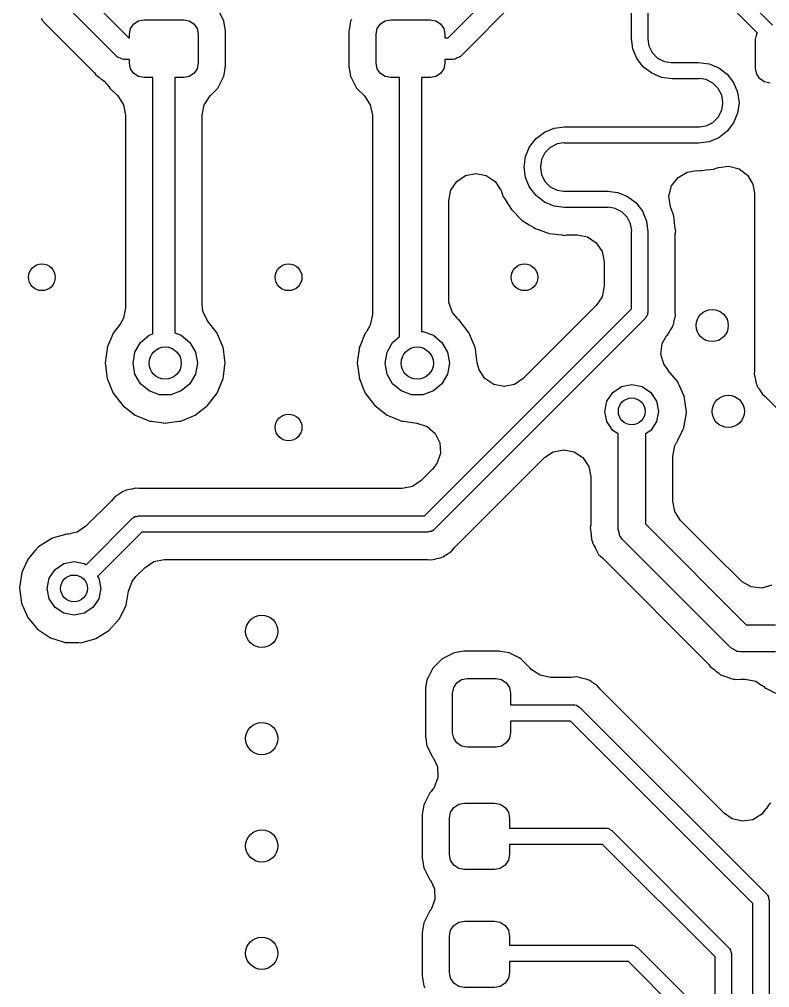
# Model space of a CAD drawing. Extents: x 0.99 to 4.24, y -7.27 to -4.02.
# Drawn here: x 3.4012 to 3.6766, y -6.4063 to -6.0511 of the extents above; entities that cross this region are included whole.
import ezdxf

# ---------------------------------------------------------------- set-up
doc = ezdxf.new("R2010")
doc.units = 0
doc.header["$MEASUREMENT"] = 0
doc.layers.add('BLACK', color=7, linetype='CONTINUOUS')

msp = doc.modelspace()

# ---------------------------------------------------------------- linework, layer by layer
at = {"layer": 'BLACK', "linetype": 'CONTINUOUS'}
for p, q in [((3.62589, -6.05802), (3.62589, -5.88873)), ((3.63189, -5.88873), (3.63189, -6.05802)), ((3.65932, -6.03481), (3.67767, -6.05315)), ((3.42526, -6.04165), (3.44142, -6.05781)), ((3.55858, -6.05781), (3.57671, -6.03968)), ((3.6721, -6.05607), (3.65731, -6.04128)), ((3.43694, -6.06464), (3.41843, -6.04614)), ((3.58354, -6.04417), (3.56306, -6.06464)), ((3.47628, -6.0517), (3.47449, -6.04819)), ((3.40919, -6.05056), (3.40963, -6.05148)), ((3.40963, -6.05148), (3.40976, -6.05164)), ((3.40976, -6.05164), (3.40989, -6.05177)), ((3.40989, -6.05177), (3.41003, -6.05202)), ((3.41003, -6.05202), (3.41056, -6.05251)), ((3.41056, -6.05251), (3.41056, -6.05251)), ((3.41056, -6.05251), (3.41142, -6.0533)), ((3.41142, -6.0533), (3.4117, -6.05357)), ((3.4117, -6.05357), (3.42857, -6.07044)), ((3.44204, -6.05446), (3.44319, -6.05274)), ((3.44319, -6.05274), (3.44491, -6.05159)), ((3.44491, -6.05159), (3.44695, -6.05118)), ((3.44695, -6.05118), (3.46152, -6.05118)), ((3.46152, -6.05118), (3.46355, -6.05159)), ((3.46355, -6.05159), (3.46527, -6.05274)), ((3.46527, -6.05274), (3.46643, -6.05446)), ((3.47685, -6.05529), (3.47628, -6.0517)), ((3.5226, -6.05251), (3.52233, -6.05424)), ((3.52273, -6.0517), (3.5226, -6.05251)), ((3.52312, -6.05093), (3.52273, -6.0517)), ((3.53259, -6.05446), (3.53374, -6.05274)), ((3.53374, -6.05274), (3.53547, -6.05159)), ((3.53547, -6.05159), (3.5375, -6.05118)), ((3.5375, -6.05118), (3.55207, -6.05118)), ((3.55207, -6.05118), (3.5541, -6.05159)), ((3.5541, -6.05159), (3.55583, -6.05274)), ((3.55583, -6.05274), (3.55698, -6.05446)), ((3.44163, -6.0565), (3.44204, -6.05446)), ((3.44163, -6.05781), (3.44163, -6.0565)), ((3.46643, -6.05446), (3.46683, -6.0565)), ((3.46683, -6.0565), (3.46683, -6.06713)), ((3.47685, -6.06833), (3.47685, -6.05529)), ((3.52233, -6.05424), (3.52217, -6.05529)), ((3.52217, -6.05529), (3.52217, -6.06833)), ((3.53219, -6.0565), (3.53259, -6.05446)), ((3.53219, -6.06713), (3.53219, -6.0565)), ((3.55698, -6.05446), (3.55738, -6.0565)), ((3.55738, -6.0565), (3.55738, -6.05781)), ((3.67146, -6.05846), (3.67186, -6.05643)), ((3.67186, -6.05643), (3.6721, -6.05607)), ((3.44142, -6.05781), (3.44163, -6.05781)), ((3.55738, -6.05781), (3.55858, -6.05781)), ((3.62639, -6.06186), (3.62589, -6.05802)), ((3.63189, -6.05802), (3.63183, -6.05835)), ((3.63183, -6.05835), (3.63222, -6.06078)), ((3.67146, -6.06909), (3.67146, -6.05846)), ((3.62787, -6.06543), (3.62639, -6.06186)), ((3.63222, -6.06078), (3.63348, -6.06327)), ((3.63348, -6.06327), (3.63546, -6.06524)), ((3.43722, -6.06479), (3.43694, -6.06464)), ((3.43741, -6.06505), (3.43722, -6.06479)), ((3.4383, -6.06534), (3.43741, -6.06505)), ((3.43914, -6.06576), (3.4383, -6.06534)), ((3.43946, -6.06571), (3.43914, -6.06576)), ((3.43976, -6.06581), (3.43946, -6.06571)), ((3.44163, -6.06581), (3.43976, -6.06581)), ((3.44163, -6.06713), (3.44163, -6.06581)), ((3.44204, -6.06916), (3.44163, -6.06713)), ((3.46683, -6.06713), (3.46643, -6.06916)), ((3.53259, -6.06916), (3.53219, -6.06713)), ((3.55738, -6.06713), (3.55698, -6.06916)), ((3.56024, -6.06581), (3.55738, -6.06581)), ((3.55738, -6.06581), (3.55738, -6.06713)), ((3.56054, -6.06571), (3.56024, -6.06581)), ((3.56086, -6.06576), (3.56054, -6.06571)), ((3.5617, -6.06534), (3.56086, -6.06576)), ((3.56259, -6.06505), (3.5617, -6.06534)), ((3.56278, -6.06479), (3.56259, -6.06505)), ((3.56306, -6.06464), (3.56278, -6.06479)), ((3.63023, -6.0685), (3.62787, -6.06543)), ((3.63546, -6.06524), (3.63794, -6.06651)), ((3.63794, -6.06651), (3.64047, -6.06691)), ((3.64047, -6.06691), (3.6407, -6.06683)), ((3.6407, -6.06683), (3.65054, -6.06683)), ((3.65054, -6.06683), (3.65438, -6.06734)), ((3.65438, -6.06734), (3.65795, -6.06882)), ((3.42857, -6.07044), (3.42881, -6.0707)), ((3.42881, -6.0707), (3.42925, -6.07138)), ((3.42925, -6.07138), (3.4299, -6.07189)), ((3.44319, -6.07088), (3.44204, -6.06916)), ((3.44491, -6.07204), (3.44319, -6.07088)), ((3.46527, -6.07088), (3.46355, -6.07204)), ((3.46643, -6.06916), (3.46527, -6.07088)), ((3.47628, -6.07192), (3.4766, -6.06992)), ((3.4766, -6.06992), (3.47679, -6.06872)), ((3.47679, -6.06872), (3.47685, -6.06833)), ((3.47679, -6.06872), (3.47679, -6.06872)), ((3.52217, -6.06833), (3.52273, -6.07192)), ((3.53374, -6.07088), (3.53259, -6.06916)), ((3.53547, -6.07204), (3.53374, -6.07088)), ((3.55583, -6.07088), (3.5541, -6.07204)), ((3.55698, -6.06916), (3.55583, -6.07088)), ((3.6333, -6.07085), (3.63023, -6.0685)), ((3.63687, -6.07233), (3.6333, -6.07085)), ((3.65795, -6.06882), (3.66102, -6.07117)), ((3.66102, -6.07117), (3.66337, -6.07424)), ((3.67186, -6.07113), (3.67146, -6.06909)), ((3.67301, -6.07285), (3.67186, -6.07113)), ((3.4299, -6.07189), (3.4299, -6.07189)), ((3.4299, -6.07189), (3.43044, -6.07231)), ((3.43044, -6.07231), (3.4304, -6.07237)), ((3.4304, -6.07237), (3.4306, -6.07248)), ((3.4306, -6.07248), (3.43067, -6.07255)), ((3.43067, -6.07255), (3.43101, -6.07279)), ((3.43101, -6.07279), (3.43101, -6.07279)), ((3.43101, -6.07279), (3.43115, -6.07289)), ((3.43115, -6.07289), (3.43153, -6.07317)), ((3.43153, -6.07317), (3.43226, -6.07375)), ((3.43226, -6.07375), (3.43408, -6.07564)), ((3.44695, -6.07244), (3.44491, -6.07204)), ((3.45023, -6.07244), (3.44695, -6.07244)), ((3.45023, -6.16642), (3.45023, -6.07244)), ((3.46152, -6.07244), (3.45823, -6.07244)), ((3.45823, -6.07244), (3.45823, -6.16606)), ((3.46355, -6.07204), (3.46152, -6.07244)), ((3.47443, -6.07555), (3.47593, -6.07262)), ((3.47593, -6.07262), (3.47628, -6.07192)), ((3.47593, -6.07262), (3.47593, -6.07262)), ((3.52273, -6.07192), (3.52309, -6.07262)), ((3.52309, -6.07262), (3.52458, -6.07555)), ((3.5375, -6.07244), (3.53547, -6.07204)), ((3.54078, -6.07244), (3.5375, -6.07244)), ((3.54078, -6.1674), (3.54078, -6.07244)), ((3.55207, -6.07244), (3.54878, -6.07244)), ((3.54878, -6.07244), (3.54878, -6.16553)), ((3.5541, -6.07204), (3.55207, -6.07244)), ((3.6407, -6.07283), (3.63687, -6.07233)), ((3.65054, -6.07283), (3.6407, -6.07283)), ((3.65077, -6.07276), (3.65054, -6.07283)), ((3.6533, -6.07316), (3.65077, -6.07276)), ((3.65579, -6.07443), (3.6533, -6.07316)), ((3.65776, -6.0764), (3.65579, -6.07443)), ((3.66337, -6.07424), (3.66485, -6.07781)), ((3.67474, -6.074), (3.67301, -6.07285)), ((3.67677, -6.07441), (3.67474, -6.074)), ((3.43408, -6.07564), (3.43439, -6.07625)), ((3.43439, -6.07625), (3.4373, -6.07916)), ((3.47117, -6.07916), (3.47408, -6.07625)), ((3.47408, -6.07625), (3.47443, -6.07555)), ((3.47443, -6.07555), (3.47443, -6.07555)), ((3.52458, -6.07555), (3.52458, -6.07555)), ((3.52458, -6.07555), (3.52494, -6.07625)), ((3.52494, -6.07625), (3.52785, -6.07916)), ((3.65903, -6.07889), (3.65776, -6.0764)), ((3.66485, -6.07781), (3.66535, -6.08165)), ((3.4373, -6.07916), (3.43945, -6.08239)), ((3.46901, -6.08239), (3.47117, -6.07916)), ((3.52785, -6.07916), (3.53001, -6.08239)), ((3.65943, -6.08142), (3.65903, -6.07889)), ((3.65903, -6.0844), (3.65943, -6.08187)), ((3.65935, -6.08165), (3.65943, -6.08142)), ((3.65943, -6.08187), (3.65935, -6.08165)), ((3.66535, -6.08165), (3.66485, -6.08548)), ((3.43945, -6.08239), (3.44021, -6.0862)), ((3.46825, -6.0862), (3.46901, -6.08239)), ((3.53001, -6.08239), (3.53076, -6.0862)), ((3.65776, -6.08689), (3.65903, -6.0844)), ((3.66485, -6.08548), (3.66337, -6.08905)), ((3.44021, -6.0862), (3.44021, -6.15684)), ((3.46825, -6.15555), (3.46825, -6.0862)), ((3.53076, -6.0862), (3.53076, -6.1594)), ((3.6533, -6.09013), (3.65579, -6.08886)), ((3.65579, -6.08886), (3.65776, -6.08689)), ((3.66337, -6.08905), (3.66102, -6.09212)), ((3.59086, -6.09479), (3.59393, -6.09244)), ((3.59393, -6.09244), (3.5975, -6.09096)), ((3.5975, -6.09096), (3.60133, -6.09046)), ((3.60133, -6.09046), (3.65054, -6.09046)), ((3.65054, -6.09046), (3.65087, -6.09051)), ((3.65087, -6.09051), (3.6533, -6.09013)), ((3.66102, -6.09212), (3.65795, -6.09447)), ((3.5885, -6.09786), (3.59086, -6.09479)), ((3.65438, -6.09595), (3.65054, -6.09646)), ((3.65795, -6.09447), (3.65438, -6.09595)), ((3.58702, -6.10143), (3.5885, -6.09786)), ((3.59609, -6.09805), (3.59411, -6.10002)), ((3.59857, -6.09678), (3.59609, -6.09805)), ((3.601, -6.0964), (3.59857, -6.09678)), ((3.60133, -6.09646), (3.601, -6.0964)), ((3.65054, -6.09646), (3.60133, -6.09646)), ((3.58652, -6.10527), (3.58702, -6.10143)), ((3.59285, -6.10251), (3.59245, -6.10504)), ((3.59411, -6.10002), (3.59285, -6.10251)), ((3.58702, -6.1091), (3.58652, -6.10527)), ((3.59245, -6.10504), (3.59252, -6.10527)), ((3.59252, -6.10527), (3.59245, -6.10549)), ((3.59245, -6.10549), (3.59285, -6.10802)), ((3.64631, -6.10708), (3.6496, -6.10653)), ((3.6496, -6.10653), (3.64968, -6.10653)), ((3.64968, -6.10653), (3.65054, -6.10668)), ((3.65054, -6.10668), (3.65123, -6.10656)), ((3.65123, -6.10656), (3.6515, -6.10653)), ((3.6515, -6.10653), (3.65151, -6.10653)), ((3.65151, -6.10653), (3.65154, -6.10652)), ((3.65154, -6.10652), (3.65346, -6.1063)), ((3.65346, -6.1063), (3.6561, -6.10601)), ((3.6561, -6.10601), (3.65663, -6.10582)), ((3.65663, -6.10582), (3.65778, -6.10542)), ((3.65663, -6.10582), (3.65663, -6.10582)), ((3.65778, -6.10542), (3.66163, -6.10488)), ((3.66163, -6.10488), (3.6654, -6.10585)), ((3.6654, -6.10585), (3.6685, -6.10818)), ((3.56172, -6.11049), (3.56495, -6.10833)), ((3.56495, -6.10833), (3.56876, -6.10758)), ((3.56876, -6.10758), (3.57258, -6.10833)), ((3.57258, -6.10833), (3.57581, -6.11049)), ((3.5885, -6.11267), (3.58702, -6.1091)), ((3.59285, -6.10802), (3.59411, -6.11051)), ((3.64062, -6.11216), (3.64296, -6.10906)), ((3.64296, -6.10906), (3.64631, -6.10708)), ((3.6685, -6.10818), (3.67048, -6.11153)), ((3.5588, -6.11754), (3.55956, -6.11372)), ((3.55956, -6.11372), (3.56172, -6.11049)), ((3.57581, -6.11049), (3.57797, -6.11372)), ((3.57797, -6.11372), (3.57817, -6.11425)), ((3.59086, -6.11574), (3.5885, -6.11267)), ((3.59411, -6.11051), (3.59609, -6.11248)), ((3.59609, -6.11248), (3.59857, -6.11375)), ((3.59857, -6.11375), (3.6011, -6.11415)), ((3.63965, -6.11593), (3.64062, -6.11216)), ((3.67048, -6.11153), (3.67104, -6.11482)), ((3.5588, -6.15361), (3.5588, -6.11754)), ((3.57817, -6.11425), (3.57882, -6.11611)), ((3.57882, -6.11611), (3.57911, -6.11658)), ((3.57911, -6.11658), (3.57911, -6.11658)), ((3.57911, -6.11658), (3.57986, -6.11777)), ((3.59393, -6.11809), (3.59086, -6.11574)), ((3.6011, -6.11415), (3.60133, -6.11408)), ((3.60133, -6.11408), (3.61708, -6.11408)), ((3.61708, -6.11408), (3.62091, -6.11458)), ((3.62091, -6.11458), (3.62448, -6.11606)), ((3.62448, -6.11606), (3.62755, -6.11842)), ((3.6402, -6.11978), (3.63965, -6.11593)), ((3.67104, -6.11482), (3.67104, -6.17911)), ((3.57986, -6.11777), (3.58179, -6.12085)), ((3.58179, -6.12085), (3.58575, -6.1248)), ((3.5975, -6.11957), (3.59393, -6.11809)), ((3.60133, -6.12008), (3.5975, -6.11957)), ((3.61708, -6.12008), (3.60133, -6.12008)), ((3.61731, -6.12), (3.61708, -6.12008)), ((3.61984, -6.12041), (3.61731, -6.12)), ((3.62232, -6.12167), (3.61984, -6.12041)), ((3.62755, -6.11842), (3.62991, -6.12148)), ((3.64126, -6.1228), (3.6402, -6.11978)), ((3.6243, -6.12365), (3.62232, -6.12167)), ((3.62556, -6.12613), (3.6243, -6.12365)), ((3.62991, -6.12148), (3.63139, -6.12506)), ((3.64144, -6.12333), (3.64126, -6.1228)), ((3.64126, -6.1228), (3.64126, -6.1228)), ((3.64155, -6.12431), (3.64144, -6.12333)), ((3.64195, -6.12789), (3.64155, -6.12431)), ((3.58575, -6.1248), (3.58836, -6.12644)), ((3.58836, -6.12644), (3.59002, -6.12748)), ((3.59002, -6.12748), (3.59002, -6.12748)), ((3.59002, -6.12748), (3.59049, -6.12778)), ((3.59049, -6.12778), (3.59234, -6.12843)), ((3.62595, -6.12856), (3.62556, -6.12613)), ((3.63139, -6.12506), (3.63189, -6.12889)), ((3.64196, -6.12793), (3.64195, -6.12789)), ((3.64199, -6.1282), (3.64196, -6.12793)), ((3.64196, -6.12793), (3.64196, -6.12793)), ((3.64211, -6.12889), (3.64199, -6.1282)), ((3.59234, -6.12843), (3.59524, -6.12944)), ((3.59524, -6.12944), (3.59524, -6.12944)), ((3.59524, -6.12944), (3.59577, -6.12963)), ((3.59577, -6.12963), (3.59805, -6.12989)), ((3.59805, -6.12989), (3.60033, -6.13014)), ((3.60033, -6.13014), (3.60037, -6.13015)), ((3.60037, -6.13015), (3.60038, -6.13015)), ((3.60038, -6.13015), (3.60064, -6.13018)), ((3.60064, -6.13018), (3.60133, -6.1303)), ((3.60133, -6.1303), (3.60219, -6.13015)), ((3.60219, -6.13015), (3.60278, -6.13015)), ((3.60278, -6.13015), (3.60334, -6.1301)), ((3.60334, -6.1301), (3.60591, -6.1301)), ((3.60591, -6.1301), (3.60972, -6.13086)), ((3.60972, -6.13086), (3.61295, -6.13302)), ((3.62589, -6.12889), (3.62595, -6.12856)), ((3.62589, -6.15727), (3.62589, -6.12889)), ((3.63189, -6.12889), (3.63189, -6.15851)), ((3.64191, -6.1309), (3.64196, -6.13033)), ((3.64191, -6.15751), (3.64191, -6.1309)), ((3.64196, -6.12975), (3.64211, -6.12889)), ((3.64196, -6.13033), (3.64196, -6.12975)), ((3.61295, -6.13302), (3.61511, -6.13625)), ((3.61511, -6.13625), (3.61587, -6.14006)), ((3.61587, -6.14006), (3.61587, -6.14899)), ((3.61587, -6.14899), (3.61511, -6.1528)), ((3.61511, -6.1528), (3.61295, -6.15604)), ((3.46859, -6.15813), (3.46825, -6.15555)), ((3.55889, -6.15491), (3.5588, -6.15361)), ((3.56014, -6.15859), (3.55889, -6.15491)), ((3.61295, -6.15604), (3.58617, -6.18282)), ((3.44021, -6.15684), (3.43945, -6.16065)), ((3.47031, -6.16162), (3.46859, -6.15813)), ((3.53076, -6.1594), (3.53001, -6.16321)), ((3.54994, -6.23322), (3.62589, -6.15727)), ((3.56194, -6.16064), (3.56014, -6.15859)), ((3.63129, -6.16004), (3.63101, -6.16063)), ((3.63171, -6.15954), (3.63129, -6.16004)), ((3.63182, -6.15889), (3.63171, -6.15954)), ((3.63188, -6.15877), (3.63182, -6.15889)), ((3.63189, -6.15851), (3.63186, -6.1587)), ((3.63186, -6.1587), (3.63188, -6.15877)), ((3.64176, -6.16078), (3.64206, -6.15966)), ((3.64195, -6.15838), (3.64191, -6.15751)), ((3.64206, -6.15966), (3.64195, -6.15838)), ((3.43815, -6.1629), (3.43566, -6.16616)), ((3.43945, -6.16065), (3.43815, -6.1629)), ((3.47379, -6.16616), (3.47031, -6.16162)), ((3.53001, -6.16321), (3.52871, -6.16546)), ((3.63101, -6.16063), (3.5533, -6.23834)), ((3.56183, -6.16074), (3.56194, -6.16064)), ((3.5623, -6.1612), (3.56183, -6.16074)), ((3.56281, -6.1616), (3.5623, -6.1612)), ((3.56631, -6.16616), (3.56281, -6.1616)), ((3.64087, -6.1641), (3.64102, -6.16354)), ((3.64102, -6.16354), (3.64131, -6.16303)), ((3.64131, -6.16303), (3.64154, -6.16176)), ((3.64154, -6.16176), (3.64173, -6.16091)), ((3.64173, -6.16091), (3.64176, -6.16078)), ((3.43566, -6.16616), (3.43515, -6.16739)), ((3.44568, -6.16957), (3.44882, -6.16694)), ((3.44882, -6.16694), (3.45023, -6.16642)), ((3.45823, -6.16606), (3.46063, -6.16694)), ((3.46063, -6.16694), (3.46377, -6.16957)), ((3.4743, -6.16739), (3.47379, -6.16616)), ((3.52793, -6.16676), (3.52623, -6.17086)), ((3.52818, -6.16616), (3.52793, -6.16676)), ((3.52793, -6.16676), (3.52793, -6.16676)), ((3.52857, -6.16564), (3.52818, -6.16616)), ((3.52871, -6.16546), (3.52857, -6.16564)), ((3.52857, -6.16564), (3.52857, -6.16564)), ((3.54878, -6.16553), (3.5493, -6.16553)), ((3.5493, -6.16553), (3.55315, -6.16694)), ((3.55315, -6.16694), (3.55629, -6.16957)), ((3.56682, -6.16739), (3.56631, -6.16616)), ((3.6372, -6.17001), (3.63876, -6.16722)), ((3.63876, -6.16722), (3.63902, -6.16701)), ((3.63902, -6.16701), (3.63945, -6.16626)), ((3.63945, -6.16626), (3.63966, -6.16589)), ((3.63945, -6.16626), (3.63945, -6.16626)), ((3.63966, -6.16589), (3.64013, -6.16516)), ((3.64013, -6.16516), (3.64087, -6.1641)), ((3.43371, -6.17086), (3.43346, -6.17147)), ((3.43515, -6.16739), (3.43371, -6.17086)), ((3.44363, -6.17313), (3.44568, -6.16957)), ((3.46377, -6.16957), (3.46582, -6.17313)), ((3.47574, -6.17086), (3.4743, -6.16739)), ((3.47599, -6.17147), (3.47574, -6.17086)), ((3.52623, -6.17086), (3.52598, -6.17147)), ((3.53615, -6.17313), (3.5382, -6.16957)), ((3.5382, -6.16957), (3.54078, -6.1674)), ((3.55629, -6.16957), (3.55834, -6.17313)), ((3.56826, -6.17086), (3.56682, -6.16739)), ((3.56851, -6.17147), (3.56826, -6.17086)), ((3.6367, -6.17386), (3.6372, -6.17001)), ((3.43337, -6.17211), (3.43296, -6.17522)), ((3.43346, -6.17147), (3.43337, -6.17211)), ((3.43337, -6.17211), (3.43337, -6.17211)), ((3.44291, -6.17717), (3.44363, -6.17313)), ((3.46582, -6.17313), (3.46654, -6.17717)), ((3.47608, -6.17211), (3.47599, -6.17147)), ((3.47649, -6.17522), (3.47608, -6.17211)), ((3.47608, -6.17211), (3.47608, -6.17211)), ((3.52589, -6.17211), (3.52548, -6.17522)), ((3.52598, -6.17147), (3.52589, -6.17211)), ((3.52589, -6.17211), (3.52589, -6.17211)), ((3.53543, -6.17717), (3.53615, -6.17313)), ((3.55834, -6.17313), (3.55906, -6.17717)), ((3.5686, -6.17211), (3.56851, -6.17147)), ((3.56873, -6.17309), (3.5686, -6.17211)), ((3.5686, -6.17211), (3.5686, -6.17211)), ((3.56912, -6.17605), (3.56873, -6.17309)), ((3.63772, -6.17762), (3.6367, -6.17386)), ((3.43296, -6.17522), (3.43271, -6.17717)), ((3.43271, -6.17717), (3.43279, -6.17781)), ((3.43279, -6.17781), (3.43336, -6.18211)), ((3.44363, -6.1812), (3.44291, -6.17717)), ((3.46654, -6.17717), (3.46582, -6.1812)), ((3.47609, -6.18211), (3.47666, -6.17781)), ((3.47674, -6.17717), (3.47649, -6.17522)), ((3.47666, -6.17781), (3.47674, -6.17717)), ((3.52548, -6.17522), (3.52522, -6.17717)), ((3.52522, -6.17717), (3.52531, -6.17781)), ((3.52531, -6.17781), (3.52588, -6.18211)), ((3.53615, -6.1812), (3.53543, -6.17717)), ((3.55906, -6.17717), (3.55834, -6.1812)), ((3.56925, -6.17708), (3.56912, -6.17605)), ((3.56992, -6.17959), (3.56925, -6.17708)), ((3.63929, -6.17966), (3.63772, -6.17762)), ((3.44568, -6.18476), (3.44363, -6.1812)), ((3.46582, -6.1812), (3.46377, -6.18476)), ((3.5382, -6.18476), (3.53615, -6.1812)), ((3.55834, -6.1812), (3.55629, -6.18476)), ((3.57208, -6.18282), (3.56992, -6.17959)), ((3.63918, -6.17976), (3.63929, -6.17966)), ((3.64289, -6.18407), (3.63918, -6.17976)), ((3.671, -6.17998), (3.67088, -6.18127)), ((3.67088, -6.18127), (3.67116, -6.18229)), ((3.67104, -6.17911), (3.671, -6.17998)), ((3.43336, -6.18211), (3.43346, -6.18286)), ((3.43346, -6.18286), (3.43371, -6.18347)), ((3.43371, -6.18347), (3.43371, -6.18347)), ((3.43371, -6.18347), (3.43456, -6.18553)), ((3.44882, -6.18739), (3.44568, -6.18476)), ((3.46377, -6.18476), (3.46063, -6.18739)), ((3.47489, -6.18553), (3.47574, -6.18347)), ((3.47574, -6.18347), (3.47599, -6.18286)), ((3.47574, -6.18347), (3.47574, -6.18347)), ((3.47599, -6.18286), (3.47609, -6.18211)), ((3.52588, -6.18211), (3.52598, -6.18286)), ((3.52598, -6.18286), (3.52623, -6.18347)), ((3.52623, -6.18347), (3.52623, -6.18347)), ((3.52623, -6.18347), (3.52708, -6.18553)), ((3.54134, -6.18739), (3.5382, -6.18476)), ((3.55629, -6.18476), (3.55315, -6.18739)), ((3.57532, -6.18498), (3.57208, -6.18282)), ((3.57913, -6.18574), (3.57532, -6.18498)), ((3.58294, -6.18498), (3.57913, -6.18574)), ((3.58617, -6.18282), (3.58294, -6.18498)), ((3.62222, -6.18579), (3.62598, -6.18504)), ((3.62598, -6.18504), (3.62975, -6.18579)), ((3.64318, -6.18472), (3.64289, -6.18407)), ((3.64355, -6.18553), (3.64318, -6.18472)), ((3.64318, -6.18472), (3.64318, -6.18472)), ((3.67116, -6.18229), (3.67122, -6.18252)), ((3.67122, -6.18252), (3.67141, -6.18337)), ((3.67141, -6.18337), (3.67163, -6.18464)), ((3.67163, -6.18464), (3.67192, -6.18514)), ((3.43456, -6.18553), (3.43566, -6.18817)), ((3.43566, -6.18817), (3.43915, -6.19274)), ((3.45267, -6.1888), (3.44882, -6.18739)), ((3.46063, -6.18739), (3.45678, -6.1888)), ((3.47029, -6.19274), (3.47379, -6.18817)), ((3.47379, -6.18817), (3.47489, -6.18553)), ((3.52708, -6.18553), (3.52818, -6.18817)), ((3.52818, -6.18817), (3.53167, -6.19274)), ((3.54519, -6.1888), (3.54134, -6.18739)), ((3.55315, -6.18739), (3.5493, -6.1888)), ((3.61689, -6.19112), (3.61902, -6.18792)), ((3.61902, -6.18792), (3.62222, -6.18579)), ((3.62975, -6.18579), (3.63294, -6.18792)), ((3.63294, -6.18792), (3.63508, -6.19112)), ((3.64524, -6.18925), (3.64355, -6.18553)), ((3.67192, -6.18514), (3.67207, -6.18571)), ((3.67207, -6.18571), (3.67257, -6.18642)), ((3.67257, -6.18642), (3.67257, -6.18642)), ((3.67257, -6.18642), (3.67281, -6.18676)), ((3.67281, -6.18676), (3.67328, -6.1875)), ((3.67328, -6.1875), (3.67393, -6.18862)), ((3.67393, -6.18862), (3.67492, -6.18945)), ((3.45678, -6.1888), (3.45267, -6.1888)), ((3.5493, -6.1888), (3.54519, -6.1888)), ((3.61614, -6.19488), (3.61689, -6.19112)), ((3.63508, -6.19112), (3.63583, -6.19488)), ((3.6456, -6.19176), (3.64524, -6.18925)), ((3.64586, -6.19355), (3.6456, -6.19176)), ((3.67492, -6.18945), (3.67556, -6.19003)), ((3.67556, -6.19003), (3.70878, -6.22326)), ((3.43915, -6.19274), (3.44371, -6.19623)), ((3.46573, -6.19623), (3.47029, -6.19274)), ((3.53167, -6.19274), (3.53623, -6.19623)), ((3.61689, -6.19865), (3.61614, -6.19488)), ((3.63583, -6.19488), (3.63508, -6.19865)), ((3.6451, -6.20098), (3.64604, -6.19537)), ((3.64605, -6.19488), (3.64586, -6.19355)), ((3.64604, -6.19537), (3.64605, -6.19488)), ((3.44371, -6.19623), (3.44432, -6.19648)), ((3.44432, -6.19648), (3.44842, -6.19818)), ((3.44842, -6.19818), (3.44842, -6.19818)), ((3.44842, -6.19818), (3.44903, -6.19843)), ((3.44903, -6.19843), (3.44967, -6.19852)), ((3.44967, -6.19852), (3.44967, -6.19852)), ((3.44967, -6.19852), (3.4533, -6.199)), ((3.4533, -6.199), (3.454, -6.19909)), ((3.454, -6.19909), (3.45408, -6.1991)), ((3.45408, -6.1991), (3.45472, -6.19918)), ((3.45472, -6.19918), (3.45537, -6.1991)), ((3.45537, -6.1991), (3.45545, -6.19909)), ((3.45545, -6.19909), (3.45615, -6.199)), ((3.45615, -6.199), (3.45978, -6.19852)), ((3.45978, -6.19852), (3.46042, -6.19843)), ((3.45978, -6.19852), (3.45978, -6.19852)), ((3.46042, -6.19843), (3.46103, -6.19818)), ((3.46103, -6.19818), (3.46513, -6.19648)), ((3.46103, -6.19818), (3.46103, -6.19818)), ((3.46513, -6.19648), (3.46573, -6.19623)), ((3.53623, -6.19623), (3.53684, -6.19648)), ((3.53684, -6.19648), (3.54094, -6.19818)), ((3.54094, -6.19818), (3.54094, -6.19818)), ((3.54094, -6.19818), (3.54155, -6.19843)), ((3.54155, -6.19843), (3.54219, -6.19852)), ((3.54219, -6.19852), (3.54219, -6.19852)), ((3.54219, -6.19852), (3.54715, -6.19917)), ((3.54715, -6.19917), (3.55083, -6.20042)), ((3.61902, -6.20184), (3.61689, -6.19865)), ((3.63508, -6.19865), (3.63294, -6.20184)), ((3.55083, -6.20042), (3.55376, -6.20298)), ((3.62098, -6.20315), (3.61902, -6.20184)), ((3.63294, -6.20184), (3.63098, -6.20315)), ((3.64293, -6.20546), (3.64479, -6.20162)), ((3.64479, -6.20162), (3.6451, -6.20098)), ((3.55376, -6.20298), (3.55548, -6.20647)), ((3.62098, -6.23819), (3.62098, -6.20315)), ((3.63098, -6.20315), (3.63098, -6.23612)), ((3.64176, -6.20755), (3.64243, -6.20632)), ((3.64243, -6.20632), (3.64262, -6.2061)), ((3.64262, -6.2061), (3.64293, -6.20546)), ((3.64293, -6.20546), (3.64293, -6.20546)), ((3.55548, -6.20647), (3.55573, -6.21035)), ((3.59396, -6.21185), (3.59719, -6.20969)), ((3.59719, -6.20969), (3.601, -6.20894)), ((3.601, -6.20894), (3.60482, -6.20969)), ((3.60482, -6.20969), (3.60805, -6.21185)), ((3.641, -6.21136), (3.64176, -6.20755)), ((3.55573, -6.21035), (3.55448, -6.21403)), ((3.5611, -6.24472), (3.59396, -6.21185)), ((3.60805, -6.21185), (3.61021, -6.21508)), ((3.641, -6.22784), (3.641, -6.21136)), ((3.5529, -6.21609), (3.54871, -6.22028)), ((3.55448, -6.21403), (3.5529, -6.21609)), ((3.61021, -6.21508), (3.61096, -6.2189)), ((3.54871, -6.22028), (3.54547, -6.22244)), ((3.61096, -6.2189), (3.61096, -6.23606)), ((3.43986, -6.22409), (3.43929, -6.22424)), ((3.44036, -6.2238), (3.43986, -6.22409)), ((3.44163, -6.22357), (3.44036, -6.2238)), ((3.44248, -6.22338), (3.44163, -6.22357)), ((3.44373, -6.22305), (3.44248, -6.22338)), ((3.44502, -6.22316), (3.44373, -6.22305)), ((3.44589, -6.2232), (3.44502, -6.22316)), ((3.54166, -6.2232), (3.44589, -6.2232)), ((3.54547, -6.22244), (3.54166, -6.2232)), ((3.43555, -6.22708), (3.43497, -6.22772)), ((3.43567, -6.22695), (3.43555, -6.22708)), ((3.43638, -6.22609), (3.43567, -6.22695)), ((3.4375, -6.22545), (3.43638, -6.22609)), ((3.43824, -6.22498), (3.4375, -6.22545)), ((3.43858, -6.22474), (3.43824, -6.22498)), ((3.43929, -6.22424), (3.43858, -6.22474)), ((3.43858, -6.22474), (3.43858, -6.22474)), ((3.43497, -6.22772), (3.42565, -6.23704)), ((3.64176, -6.23165), (3.641, -6.22784)), ((3.42568, -6.25118), (3.44276, -6.2341)), ((3.44276, -6.2341), (3.44291, -6.23399)), ((3.44291, -6.23399), (3.44295, -6.23392)), ((3.44295, -6.23392), (3.44308, -6.23388)), ((3.44308, -6.23388), (3.44361, -6.2335)), ((3.44361, -6.2335), (3.44427, -6.23344)), ((3.44427, -6.23344), (3.44488, -6.23322)), ((3.44488, -6.23322), (3.54994, -6.23322)), ((3.64392, -6.23489), (3.64176, -6.23165)), ((3.42565, -6.23704), (3.42241, -6.2392)), ((3.5533, -6.23834), (3.55315, -6.23845)), ((3.61095, -6.23667), (3.61077, -6.23747)), ((3.61077, -6.23747), (3.61087, -6.23829)), ((3.61087, -6.23829), (3.61087, -6.23829)), ((3.61087, -6.23829), (3.61096, -6.23904)), ((3.61096, -6.23606), (3.61095, -6.23653)), ((3.61095, -6.23653), (3.61095, -6.23667)), ((3.62133, -6.23937), (3.62098, -6.23819)), ((3.63098, -6.23612), (3.66802, -6.27315)), ((3.65638, -6.24734), (3.64392, -6.23489)), ((3.41307, -6.24153), (3.40825, -6.24456)), ((3.41375, -6.24133), (3.41307, -6.24153)), ((3.41777, -6.24018), (3.41375, -6.24133)), ((3.41375, -6.24133), (3.41375, -6.24133)), ((3.41854, -6.23996), (3.41777, -6.24018)), ((3.41925, -6.23997), (3.41854, -6.23996)), ((3.41995, -6.23987), (3.41925, -6.23997)), ((3.42241, -6.2392), (3.41992, -6.23969)), ((3.41992, -6.23969), (3.41995, -6.23987)), ((3.44612, -6.23922), (3.42992, -6.25543)), ((3.55118, -6.23922), (3.44612, -6.23922)), ((3.5518, -6.239), (3.55118, -6.23922)), ((3.55245, -6.23894), (3.5518, -6.239)), ((3.55299, -6.23856), (3.55245, -6.23894)), ((3.55311, -6.23852), (3.55299, -6.23856)), ((3.55315, -6.23845), (3.55311, -6.23852)), ((3.61096, -6.23904), (3.61096, -6.23909)), ((3.61096, -6.23909), (3.61096, -6.23944)), ((3.61096, -6.23944), (3.61103, -6.23984)), ((3.61103, -6.23984), (3.61103, -6.23984)), ((3.61103, -6.23984), (3.61107, -6.24008)), ((3.61107, -6.24008), (3.61114, -6.24054)), ((3.61114, -6.24054), (3.61136, -6.24244)), ((3.62159, -6.24057), (3.62133, -6.23937)), ((3.62174, -6.24078), (3.62159, -6.24057)), ((3.62178, -6.24089), (3.62174, -6.24078)), ((3.62192, -6.24101), (3.62178, -6.24089)), ((3.62245, -6.24172), (3.62192, -6.24101)), ((3.66241, -6.28169), (3.62245, -6.24172)), ((3.40825, -6.24456), (3.40703, -6.24595)), ((3.55968, -6.24635), (3.56051, -6.24536)), ((3.56051, -6.24536), (3.5611, -6.24472)), ((3.61136, -6.24244), (3.61152, -6.24276)), ((3.61152, -6.24276), (3.61158, -6.24312)), ((3.61158, -6.24312), (3.61197, -6.24385)), ((3.61197, -6.24385), (3.61197, -6.24385)), ((3.61197, -6.24385), (3.61249, -6.2448)), ((3.61249, -6.2448), (3.6127, -6.24522)), ((3.6127, -6.24522), (3.61305, -6.24595)), ((3.40449, -6.24883), (3.40419, -6.24947)), ((3.405, -6.24824), (3.40449, -6.24883)), ((3.40703, -6.24595), (3.405, -6.24824)), ((3.55358, -6.24906), (3.55443, -6.24887)), ((3.55443, -6.24887), (3.5557, -6.24864)), ((3.5557, -6.24864), (3.55621, -6.24835)), ((3.55621, -6.24835), (3.55677, -6.2482)), ((3.55677, -6.2482), (3.55748, -6.2477)), ((3.55748, -6.2477), (3.55783, -6.24746)), ((3.55748, -6.2477), (3.55748, -6.2477)), ((3.55783, -6.24746), (3.55856, -6.24699)), ((3.55856, -6.24699), (3.55968, -6.24635)), ((3.61305, -6.24595), (3.61353, -6.24694)), ((3.61353, -6.24694), (3.61367, -6.24711)), ((3.61367, -6.24711), (3.61381, -6.24725)), ((3.61381, -6.24725), (3.61395, -6.24752)), ((3.61395, -6.24752), (3.6145, -6.24802)), ((3.6145, -6.24802), (3.61545, -6.2489)), ((3.61545, -6.2489), (3.61573, -6.24917)), ((3.66588, -6.25684), (3.65638, -6.24734)), ((3.40419, -6.24947), (3.40255, -6.25295)), ((3.40419, -6.24947), (3.40419, -6.24947)), ((3.4143, -6.25288), (3.41749, -6.25075)), ((3.41749, -6.25075), (3.42126, -6.25)), ((3.42126, -6.25), (3.42503, -6.25075)), ((3.42503, -6.25075), (3.42568, -6.25118)), ((3.444, -6.25551), (3.44736, -6.25216)), ((3.44736, -6.25216), (3.45059, -6.25)), ((3.45059, -6.25), (3.4544, -6.24924)), ((3.4544, -6.24924), (3.55018, -6.24924)), ((3.55018, -6.24924), (3.55105, -6.24928)), ((3.55105, -6.24928), (3.55233, -6.24939)), ((3.55233, -6.24939), (3.55358, -6.24906)), ((3.61573, -6.24917), (3.65382, -6.28727)), ((3.40207, -6.25398), (3.40119, -6.2596)), ((3.40255, -6.25295), (3.40207, -6.25398)), ((3.41142, -6.25984), (3.41217, -6.25608)), ((3.41217, -6.25608), (3.4143, -6.25288)), ((3.42992, -6.25543), (3.43035, -6.25608)), ((3.43035, -6.25608), (3.4311, -6.25984)), ((3.4426, -6.25727), (3.444, -6.25551)), ((3.40119, -6.2596), (3.40193, -6.26524)), ((3.44122, -6.2609), (3.4426, -6.25727)), ((3.66645, -6.25737), (3.66588, -6.25684)), ((3.66984, -6.25927), (3.66645, -6.25737)), ((3.6737, -6.25973), (3.66984, -6.25927)), ((3.67744, -6.25867), (3.6737, -6.25973)), ((3.41217, -6.26361), (3.41142, -6.25984)), ((3.4311, -6.25984), (3.43035, -6.26361)), ((3.44038, -6.26594), (3.44122, -6.2609)), ((3.40193, -6.26524), (3.40222, -6.26589)), ((3.40222, -6.26589), (3.40222, -6.26589)), ((3.40222, -6.26589), (3.40389, -6.26968)), ((3.4143, -6.2668), (3.41217, -6.26361)), ((3.43035, -6.26361), (3.42822, -6.2668)), ((3.4379, -6.27106), (3.44038, -6.26594)), ((3.40389, -6.26968), (3.40422, -6.27045)), ((3.41749, -6.26894), (3.4143, -6.2668)), ((3.42126, -6.26969), (3.41749, -6.26894)), ((3.42503, -6.26894), (3.42126, -6.26969)), ((3.42822, -6.2668), (3.42503, -6.26894)), ((3.40422, -6.27045), (3.40788, -6.2748)), ((3.43408, -6.27528), (3.4379, -6.27106)), ((3.66802, -6.27315), (3.67874, -6.27315)), ((3.40788, -6.2748), (3.41262, -6.27795)), ((3.42923, -6.27826), (3.43408, -6.27528)), ((3.41262, -6.27795), (3.4133, -6.27817)), ((3.4133, -6.27817), (3.4133, -6.27817)), ((3.4133, -6.27817), (3.41419, -6.27845)), ((3.41419, -6.27845), (3.41805, -6.27965)), ((3.41805, -6.27965), (3.42075, -6.2797)), ((3.42075, -6.2797), (3.42303, -6.27974)), ((3.42303, -6.27974), (3.42303, -6.27974)), ((3.42303, -6.27974), (3.42374, -6.27976)), ((3.42374, -6.27976), (3.42764, -6.27869)), ((3.42764, -6.27869), (3.42854, -6.27845)), ((3.42854, -6.27845), (3.42923, -6.27826)), ((3.42854, -6.27845), (3.42854, -6.27845)), ((3.56005, -6.28382), (3.55712, -6.28531)), ((3.56075, -6.28346), (3.56005, -6.28382)), ((3.56434, -6.28289), (3.56075, -6.28346)), ((3.57086, -6.28289), (3.56434, -6.28289)), ((3.577, -6.28289), (3.57086, -6.28289)), ((3.57739, -6.28289), (3.577, -6.28289)), ((3.57777, -6.28295), (3.57739, -6.28289)), ((3.57938, -6.28321), (3.57777, -6.28295)), ((3.57777, -6.28295), (3.57777, -6.28295)), ((3.58098, -6.28346), (3.57938, -6.28321)), ((3.58168, -6.28382), (3.58098, -6.28346)), ((3.58461, -6.28531), (3.58168, -6.28382)), ((3.58168, -6.28382), (3.58168, -6.28382)), ((3.66349, -6.28228), (3.66241, -6.28169)), ((3.66452, -6.28294), (3.66349, -6.28228)), ((3.66478, -6.28298), (3.66452, -6.28294)), ((3.66488, -6.28303), (3.66478, -6.28298)), ((3.66506, -6.28302), (3.66488, -6.28303)), ((3.66594, -6.28315), (3.66506, -6.28302)), ((3.67874, -6.28315), (3.66594, -6.28315)), ((3.55643, -6.28567), (3.55299, -6.2891)), ((3.55712, -6.28531), (3.55643, -6.28567)), ((3.55712, -6.28531), (3.55712, -6.28531)), ((3.58531, -6.28567), (3.58461, -6.28531)), ((3.58461, -6.28531), (3.58461, -6.28531)), ((3.58874, -6.2891), (3.58531, -6.28567)), ((3.65382, -6.28727), (3.65414, -6.28761)), ((3.65414, -6.28761), (3.65424, -6.28771)), ((3.65424, -6.28771), (3.65468, -6.2884)), ((3.55263, -6.2898), (3.55123, -6.29257)), ((3.55299, -6.2891), (3.55263, -6.2898)), ((3.55263, -6.2898), (3.55263, -6.2898)), ((3.58883, -6.28928), (3.58874, -6.2891)), ((3.58908, -6.28957), (3.58883, -6.28928)), ((3.59232, -6.29173), (3.58908, -6.28957)), ((3.65468, -6.2884), (3.65592, -6.28938)), ((3.65592, -6.28938), (3.65596, -6.28941)), ((3.65596, -6.28941), (3.65621, -6.28965)), ((3.65621, -6.28965), (3.65654, -6.28989)), ((3.65654, -6.28989), (3.65654, -6.28989)), ((3.65654, -6.28989), (3.65673, -6.29003)), ((3.65673, -6.29003), (3.65711, -6.29031)), ((3.65711, -6.29031), (3.65796, -6.29098)), ((3.65796, -6.29098), (3.65796, -6.29098)), ((3.65796, -6.29098), (3.65796, -6.29098)), ((3.65796, -6.29098), (3.65817, -6.29115)), ((3.65817, -6.29115), (3.65817, -6.29115)), ((3.65817, -6.29115), (3.65861, -6.29149)), ((3.65861, -6.29149), (3.65895, -6.29161)), ((3.65895, -6.29161), (3.65925, -6.29182)), ((3.55066, -6.2942), (3.55033, -6.29628)), ((3.55079, -6.29343), (3.55066, -6.2942)), ((3.55123, -6.29257), (3.55079, -6.29343)), ((3.56064, -6.29619), (3.56179, -6.29447)), ((3.56179, -6.29447), (3.56352, -6.29332)), ((3.56352, -6.29332), (3.56555, -6.29291)), ((3.56555, -6.29291), (3.57618, -6.29291)), ((3.57618, -6.29291), (3.57821, -6.29332)), ((3.57821, -6.29332), (3.57994, -6.29447)), ((3.57994, -6.29447), (3.58109, -6.29619)), ((3.59613, -6.29249), (3.59232, -6.29173)), ((3.60372, -6.29249), (3.59613, -6.29249)), ((3.60459, -6.29245), (3.60372, -6.29249)), ((3.60476, -6.29244), (3.60459, -6.29245)), ((3.60588, -6.29234), (3.60476, -6.29244)), ((3.60713, -6.29268), (3.60588, -6.29234)), ((3.60797, -6.29286), (3.60713, -6.29268)), ((3.60925, -6.29309), (3.60797, -6.29286)), ((3.60975, -6.29338), (3.60925, -6.29309)), ((3.61031, -6.29353), (3.60975, -6.29338)), ((3.61103, -6.29403), (3.61031, -6.29353)), ((3.61137, -6.29427), (3.61103, -6.29403)), ((3.61103, -6.29403), (3.61103, -6.29403)), ((3.6121, -6.29474), (3.61137, -6.29427)), ((3.61322, -6.29538), (3.6121, -6.29474)), ((3.65925, -6.29182), (3.66003, -6.29206)), ((3.66003, -6.29206), (3.66003, -6.29206)), ((3.66003, -6.29206), (3.66108, -6.29237)), ((3.66108, -6.29237), (3.66152, -6.29252)), ((3.66152, -6.29252), (3.66249, -6.29286)), ((3.66249, -6.29286), (3.66333, -6.29315)), ((3.66333, -6.29315), (3.66355, -6.29317)), ((3.66355, -6.29317), (3.66374, -6.29317)), ((3.66374, -6.29317), (3.66404, -6.29326)), ((3.66404, -6.29326), (3.66607, -6.29318)), ((3.66607, -6.29318), (3.66646, -6.29317)), ((3.66646, -6.29317), (3.66767, -6.29317)), ((3.66767, -6.29317), (3.67148, -6.29393)), ((3.67148, -6.29393), (3.67376, -6.29545)), ((3.55033, -6.29628), (3.55022, -6.29702)), ((3.55022, -6.29702), (3.55022, -6.314)), ((3.56024, -6.29823), (3.56064, -6.29619)), ((3.56024, -6.3128), (3.56024, -6.29823)), ((3.58109, -6.29619), (3.5815, -6.29823)), ((3.5815, -6.29823), (3.5815, -6.30251)), ((3.6139, -6.29619), (3.61322, -6.29538)), ((3.61405, -6.29637), (3.6139, -6.29619)), ((3.61464, -6.29702), (3.61405, -6.29637)), ((3.66, -6.34237), (3.61464, -6.29702)), ((3.67376, -6.29545), (3.67382, -6.29537)), ((3.67382, -6.29537), (3.67445, -6.29583)), ((3.67445, -6.29583), (3.67501, -6.29638)), ((3.67501, -6.29638), (3.67571, -6.29674)), ((3.67571, -6.29674), (3.67869, -6.29826)), ((3.5815, -6.30251), (3.60472, -6.30251)), ((3.60472, -6.30251), (3.60491, -6.30254)), ((3.60491, -6.30254), (3.60499, -6.30252)), ((3.60499, -6.30252), (3.60511, -6.30258)), ((3.60511, -6.30258), (3.60575, -6.30269)), ((3.60575, -6.30269), (3.60625, -6.30311)), ((3.60625, -6.30311), (3.60685, -6.30339)), ((3.60685, -6.30339), (3.67554, -6.37208)), ((3.60348, -6.30851), (3.5815, -6.30851)), ((3.5815, -6.30851), (3.5815, -6.3128)), ((3.67042, -6.37545), (3.60348, -6.30851)), ((3.56064, -6.31483), (3.56024, -6.3128)), ((3.5815, -6.3128), (3.58109, -6.31483)), ((3.55022, -6.314), (3.55079, -6.31759)), ((3.56179, -6.31655), (3.56064, -6.31483)), ((3.58109, -6.31483), (3.57994, -6.31655)), ((3.55079, -6.31759), (3.55299, -6.32192)), ((3.56352, -6.31771), (3.56179, -6.31655)), ((3.56555, -6.31811), (3.56352, -6.31771)), ((3.57618, -6.31811), (3.56555, -6.31811)), ((3.57821, -6.31771), (3.57618, -6.31811)), ((3.57994, -6.31655), (3.57821, -6.31771)), ((3.55299, -6.32192), (3.5532, -6.32213)), ((3.5532, -6.32213), (3.55466, -6.32531)), ((3.55466, -6.32531), (3.55482, -6.32919)), ((3.55482, -6.32919), (3.55347, -6.33284)), ((3.55286, -6.33366), (3.5524, -6.3343)), ((3.55347, -6.33284), (3.55283, -6.33364)), ((3.55283, -6.33364), (3.55286, -6.33366)), ((3.55149, -6.33555), (3.54997, -6.33854)), ((3.55185, -6.33485), (3.55149, -6.33555)), ((3.5524, -6.3343), (3.55185, -6.33485)), ((3.54949, -6.34001), (3.54914, -6.34224)), ((3.54961, -6.33924), (3.54949, -6.34001)), ((3.54997, -6.33854), (3.54961, -6.33924)), ((3.54997, -6.33854), (3.54997, -6.33854)), ((3.55947, -6.34199), (3.56067, -6.3402)), ((3.56067, -6.3402), (3.56246, -6.339)), ((3.56246, -6.339), (3.56457, -6.33858)), ((3.56457, -6.33858), (3.57559, -6.33858)), ((3.57559, -6.33858), (3.5777, -6.339)), ((3.5777, -6.339), (3.57949, -6.3402)), ((3.57949, -6.3402), (3.58068, -6.34199)), ((3.67534, -6.34054), (3.67375, -6.34269)), ((3.67545, -6.34061), (3.67534, -6.34054)), ((3.67584, -6.34002), (3.67545, -6.34061)), ((3.67614, -6.33938), (3.67584, -6.34002)), ((3.67688, -6.33854), (3.67614, -6.33938)), ((3.54914, -6.34224), (3.54904, -6.34287)), ((3.54904, -6.34287), (3.54904, -6.3587)), ((3.55906, -6.34409), (3.55947, -6.34199)), ((3.55906, -6.35748), (3.55906, -6.34409)), ((3.58068, -6.34199), (3.5811, -6.34409)), ((3.5811, -6.34409), (3.5811, -6.34779)), ((3.66281, -6.34434), (3.66, -6.34237)), ((3.66658, -6.34528), (3.66281, -6.34434)), ((3.67042, -6.3447), (3.66658, -6.34528)), ((3.67375, -6.34269), (3.67042, -6.3447)), ((3.5811, -6.34779), (3.61654, -6.34779)), ((3.61654, -6.34779), (3.61672, -6.34782)), ((3.61672, -6.34782), (3.6168, -6.3478)), ((3.6168, -6.3478), (3.61692, -6.34785)), ((3.61692, -6.34785), (3.61756, -6.34797)), ((3.61756, -6.34797), (3.61806, -6.34839)), ((3.61806, -6.34839), (3.61866, -6.34867)), ((3.61866, -6.34867), (3.66166, -6.39167)), ((3.61529, -6.35379), (3.5811, -6.35379)), ((3.5811, -6.35379), (3.5811, -6.35748)), ((3.65654, -6.39504), (3.61529, -6.35379)), ((3.54904, -6.3587), (3.54961, -6.36234)), ((3.55947, -6.35959), (3.55906, -6.35748)), ((3.5811, -6.35748), (3.58068, -6.35959)), ((3.54961, -6.36234), (3.54997, -6.36304)), ((3.56067, -6.36138), (3.55947, -6.35959)), ((3.56246, -6.36257), (3.56067, -6.36138)), ((3.56457, -6.36299), (3.56246, -6.36257)), ((3.5777, -6.36257), (3.57559, -6.36299)), ((3.57949, -6.36138), (3.5777, -6.36257)), ((3.58068, -6.35959), (3.57949, -6.36138)), ((3.54997, -6.36304), (3.54997, -6.36304)), ((3.54997, -6.36304), (3.55115, -6.36535)), ((3.55115, -6.36535), (3.55185, -6.36672)), ((3.57559, -6.36299), (3.56457, -6.36299)), ((3.55185, -6.36672), (3.55206, -6.36694)), ((3.55206, -6.36694), (3.55352, -6.37012)), ((3.55352, -6.37012), (3.55368, -6.374)), ((3.67554, -6.37208), (3.67565, -6.37224)), ((3.67565, -6.37224), (3.67572, -6.37228)), ((3.67572, -6.37228), (3.67576, -6.3724)), ((3.67576, -6.3724), (3.67614, -6.37294)), ((3.67614, -6.37294), (3.67619, -6.37359)), ((3.55368, -6.374), (3.55233, -6.37765)), ((3.67042, -6.43142), (3.67042, -6.37545)), ((3.67619, -6.37359), (3.67642, -6.3742)), ((3.67642, -6.3742), (3.67642, -6.43018)), ((3.55149, -6.37886), (3.54997, -6.38184)), ((3.55185, -6.37816), (3.55149, -6.37886)), ((3.55228, -6.37773), (3.55185, -6.37816)), ((3.55233, -6.37765), (3.55228, -6.37773)), ((3.54961, -6.38254), (3.54904, -6.38618)), ((3.54997, -6.38184), (3.54961, -6.38254)), ((3.54997, -6.38184), (3.54997, -6.38184)), ((3.55947, -6.38529), (3.56067, -6.3835)), ((3.56067, -6.3835), (3.56246, -6.38231)), ((3.56246, -6.38231), (3.56457, -6.38189)), ((3.56457, -6.38189), (3.57559, -6.38189)), ((3.57559, -6.38189), (3.5777, -6.38231)), ((3.5777, -6.38231), (3.57949, -6.3835)), ((3.57949, -6.3835), (3.58068, -6.38529)), ((3.54904, -6.38618), (3.54904, -6.40201)), ((3.55906, -6.3874), (3.55947, -6.38529)), ((3.55906, -6.40079), (3.55906, -6.3874)), ((3.58068, -6.38529), (3.5811, -6.3874)), ((3.5811, -6.3874), (3.5811, -6.3907)), ((3.5811, -6.3907), (3.62598, -6.3907)), ((3.62598, -6.3907), (3.62617, -6.39073)), ((3.62617, -6.39073), (3.62625, -6.39071)), ((3.62625, -6.39071), (3.62637, -6.39077)), ((3.62637, -6.39077), (3.62701, -6.39088)), ((3.62701, -6.39088), (3.62751, -6.3913)), ((3.62751, -6.3913), (3.62811, -6.39158)), ((3.62811, -6.39158), (3.64779, -6.41126)), ((3.66166, -6.39167), (3.66177, -6.39183)), ((3.66177, -6.39183), (3.66184, -6.39187)), ((3.66184, -6.39187), (3.66189, -6.39199)), ((3.66189, -6.39199), (3.66226, -6.39253)), ((3.66226, -6.39253), (3.66232, -6.39318)), ((3.66232, -6.39318), (3.66254, -6.3938)), ((3.66254, -6.3938), (3.66254, -6.43592)), ((3.62474, -6.3967), (3.5811, -6.3967)), ((3.5811, -6.3967), (3.5811, -6.40079)), ((3.64267, -6.41463), (3.62474, -6.3967)), ((3.65654, -6.43717), (3.65654, -6.39504)), ((3.55947, -6.4029), (3.55906, -6.40079)), ((3.5811, -6.40079), (3.58068, -6.4029)), ((3.54904, -6.40201), (3.54961, -6.40565)), ((3.56067, -6.40468), (3.55947, -6.4029)), ((3.56246, -6.40588), (3.56067, -6.40468)), ((3.57949, -6.40468), (3.5777, -6.40588)), ((3.58068, -6.4029), (3.57949, -6.40468)), ((3.54961, -6.40565), (3.54997, -6.40635)), ((3.56457, -6.4063), (3.56246, -6.40588)), ((3.57559, -6.4063), (3.56457, -6.4063)), ((3.5777, -6.40588), (3.57559, -6.4063))]:
    msp.add_line(p, q, dxfattribs=at)
at = {"layer": 'BLACK'}
for centre, radius in [((3.40945, -6.14567), 0.00492), ((3.5, -6.14567), 0.00492), ((3.58661, -6.14567), 0.00492), ((3.65551, -6.16339), 0.00591), ((3.45472, -6.17717), 0.00591), ((3.54724, -6.17717), 0.00591), ((3.62598, -6.19488), 0.00492), ((3.66142, -6.19488), 0.00591), ((3.5, -6.20079), 0.00492), ((3.42126, -6.25984), 0.00492), ((3.49016, -6.27559), 0.00591), ((3.49016, -6.31496), 0.00591), ((3.49016, -6.35433), 0.00591), ((3.49016, -6.3937), 0.00591)]:
    msp.add_circle(centre, radius, dxfattribs=at)

doc.saveas('drawing.dxf')
